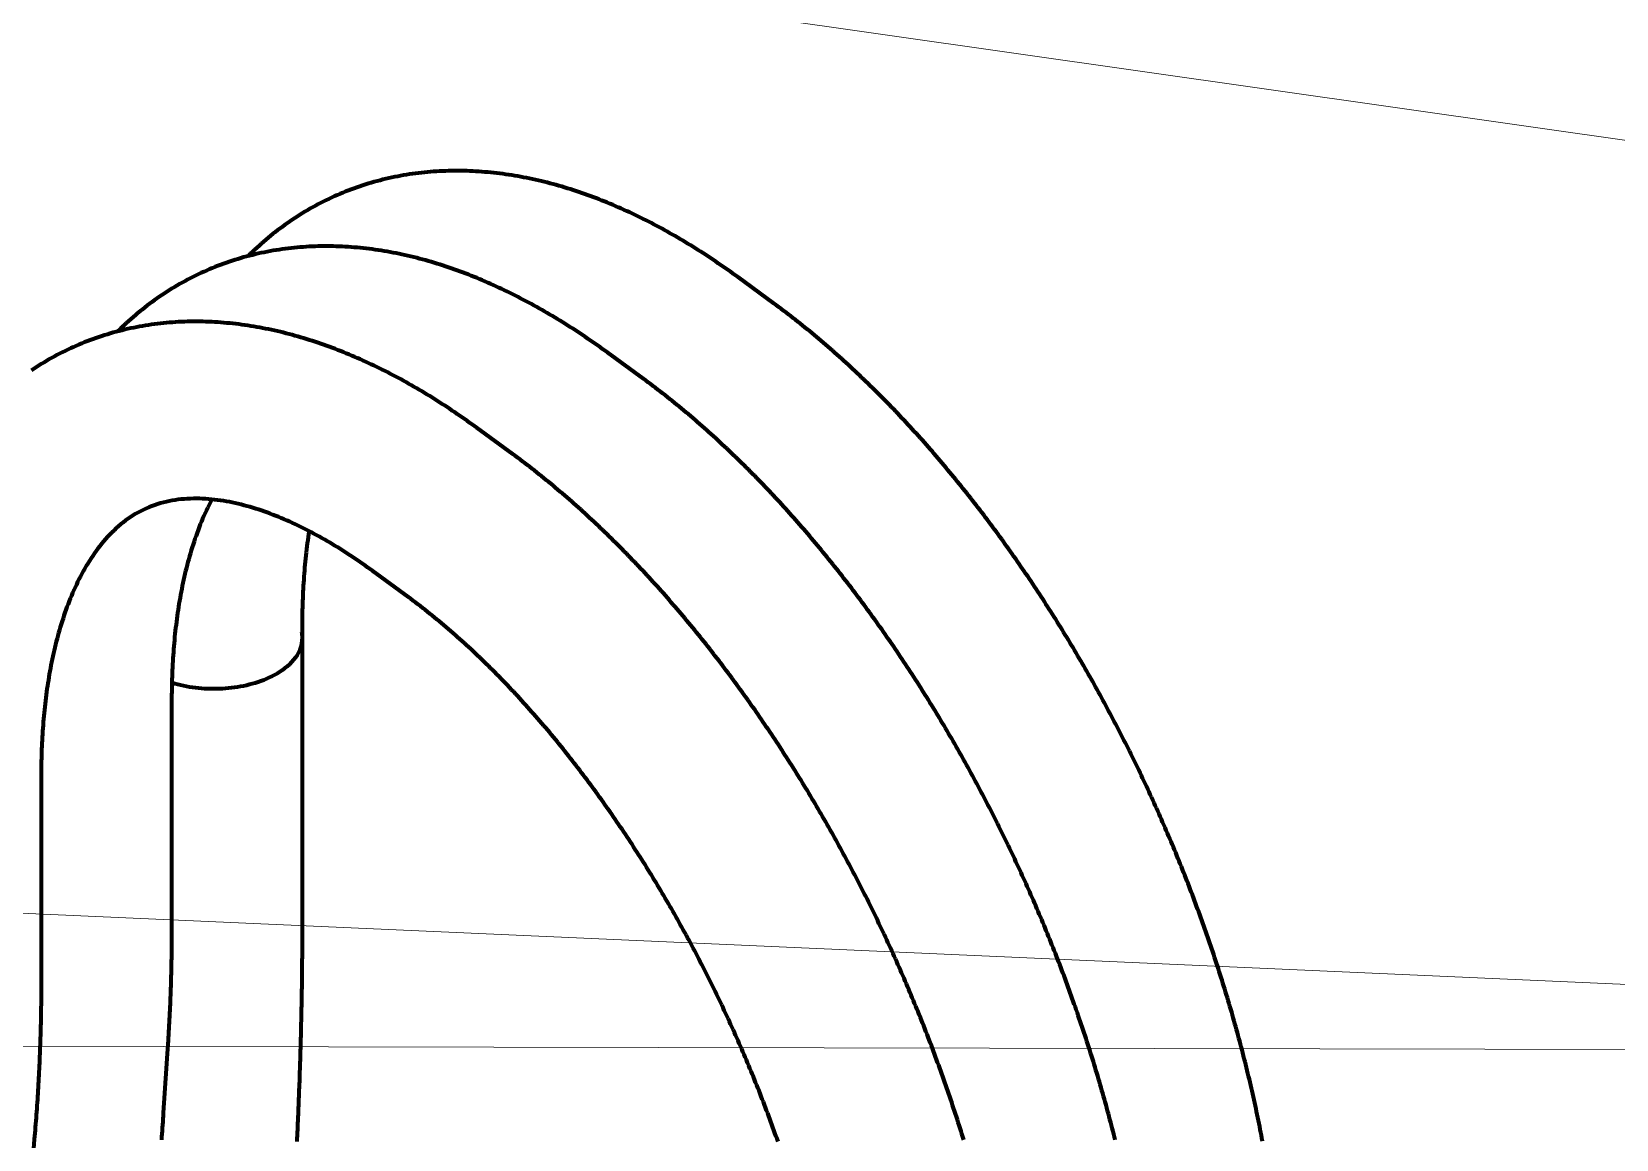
# Model space of a CAD drawing. Header units: millimetres. Extents: x 0 to 841, y 0 to 594.
# Drawn here: x 224.1 to 266.16, y 379.16 to 408.56 of the extents above; entities that cross this region are included whole.
import ezdxf

# ---------------------------------------------------------------- set-up
doc = ezdxf.new("R2010")
doc.units = ezdxf.units.MM
doc.layers.add('01-VISIBLE', color=7, linetype='CONTINUOUS', lineweight=70)
doc.layers.add('08-FINA', color=5, linetype='CONTINUOUS', lineweight=18)

msp = doc.modelspace()

# ---------------------------------------------------------------- linework, layer by layer
at = {"layer": '01-VISIBLE'}
for p, q in [((243.8, 401.349), (242.847, 402.046)), ((240.335, 399.348), (239.382, 400.045)), ((236.87, 397.348), (235.917, 398.045)), ((234.096, 393.554), (233.143, 394.251)), ((231.275, 392.799), (231.275, 392.472)), ((231.275, 392.472), (231.275, 384.961)), ((227.811, 390.799), (227.811, 384.783)), ((224.346, 388.798), (224.346, 383.308)), ((227.711, 381.695), (227.59, 379.869)), ((224.163, 379.163), (224.14, 378.909))]:
    msp.add_line(p, q, dxfattribs=at)
for points in [[(242.847, 402.046), (242.782, 402.093), (242.717, 402.14), (242.652, 402.186), (242.586, 402.233), (242.521, 402.279), (242.455, 402.325), (242.389, 402.37), (242.323, 402.415), (242.257, 402.461), (242.191, 402.505), (242.124, 402.55), (242.057, 402.594), (241.99, 402.638), (241.923, 402.681), (241.855, 402.725), (241.788, 402.768), (241.72, 402.81), (241.652, 402.853), (241.584, 402.895), (241.516, 402.937), (241.447, 402.978), (241.378, 403.019), (241.309, 403.06), (241.24, 403.101), (241.171, 403.141), (241.101, 403.181), (241.032, 403.22), (240.962, 403.259), (240.892, 403.298), (240.822, 403.337), (240.751, 403.375), (240.68, 403.412), (240.61, 403.45), (240.539, 403.487), (240.467, 403.524), (240.396, 403.56), (240.324, 403.596), (240.252, 403.631), (240.18, 403.666), (240.108, 403.701), (240.036, 403.736), (239.963, 403.769), (239.891, 403.803), (239.818, 403.836), (239.744, 403.869), (239.671, 403.901), (239.598, 403.933), (239.524, 403.964), (239.45, 403.995), (239.376, 404.026), (239.302, 404.056), (239.227, 404.086), (239.153, 404.115), (239.078, 404.144), (239.003, 404.172), (238.928, 404.2), (238.853, 404.227), (238.777, 404.254), (238.702, 404.281), (238.626, 404.306), (238.55, 404.332), (238.474, 404.357), (238.397, 404.381), (238.321, 404.405), (238.244, 404.428), (238.167, 404.451), (238.09, 404.473), (238.013, 404.495), (237.936, 404.516), (237.859, 404.537), (237.781, 404.557), (237.703, 404.576), (237.626, 404.595), (237.548, 404.614), (237.469, 404.632), (237.391, 404.649), (237.313, 404.665), (237.234, 404.681), (237.156, 404.697), (237.077, 404.712), (236.998, 404.726), (236.919, 404.739), (236.84, 404.752), (236.761, 404.765), (236.682, 404.776), (236.602, 404.787), (236.523, 404.798), (236.443, 404.807), (236.364, 404.816), (236.284, 404.825), (236.204, 404.832), (236.125, 404.839), (236.045, 404.846), (235.965, 404.851), (235.885, 404.856), (235.805, 404.86), (235.725, 404.864), (235.645, 404.867), (235.565, 404.869), (235.485, 404.87), (235.404, 404.871), (235.324, 404.871), (235.244, 404.87), (235.164, 404.868), (235.084, 404.866), (235.004, 404.863), (234.924, 404.859), (234.844, 404.854), (234.764, 404.849), (234.684, 404.843), (234.604, 404.836), (234.525, 404.828), (234.445, 404.82), (234.365, 404.81), (234.286, 404.8), (234.207, 404.789), (234.127, 404.778), (234.048, 404.765), (233.969, 404.752), (233.89, 404.738), (233.812, 404.723), (233.733, 404.707), (233.655, 404.691), (233.576, 404.674), (233.498, 404.656), (233.42, 404.637), (233.343, 404.617), (233.265, 404.597), (233.188, 404.575), (233.111, 404.553), (233.034, 404.531), (232.958, 404.507), (232.881, 404.482), (232.805, 404.457), (232.73, 404.431), (232.654, 404.404), (232.579, 404.376), (232.504, 404.348), (232.43, 404.319), (232.355, 404.289), (232.281, 404.258), (232.208, 404.226), (232.135, 404.194), (232.062, 404.16), (231.989, 404.127), (231.917, 404.092), (231.845, 404.056), (231.774, 404.02), (231.703, 403.983), (231.632, 403.945), (231.562, 403.907), (231.492, 403.867), (231.423, 403.827), (231.354, 403.787), (231.285, 403.745), (231.217, 403.703), (231.149, 403.66), (231.082, 403.617), (231.015, 403.572), (230.949, 403.527), (230.883, 403.482), (230.818, 403.435), (230.753, 403.388), (230.689, 403.34), (230.625, 403.292), (230.561, 403.243), (230.498, 403.194), (230.436, 403.143), (230.374, 403.092), (230.313, 403.041), (230.252, 402.989), (230.192, 402.936), (230.132, 402.883), (230.073, 402.829), (230.014, 402.774), (229.956, 402.719), (229.898, 402.663), (229.841, 402.607)], [(239.382, 400.045), (239.317, 400.092), (239.252, 400.139), (239.187, 400.186), (239.122, 400.232), (239.056, 400.278), (238.99, 400.324), (238.925, 400.37), (238.858, 400.415), (238.792, 400.46), (238.726, 400.505), (238.659, 400.549), (238.592, 400.593), (238.525, 400.637), (238.458, 400.681), (238.391, 400.724), (238.323, 400.767), (238.255, 400.81), (238.187, 400.852), (238.119, 400.895), (238.051, 400.936), (237.982, 400.978), (237.914, 401.019), (237.845, 401.06), (237.775, 401.1), (237.706, 401.14), (237.637, 401.18), (237.567, 401.22), (237.497, 401.259), (237.427, 401.298), (237.357, 401.336), (237.286, 401.374), (237.216, 401.412), (237.145, 401.449), (237.074, 401.486), (237.002, 401.523), (236.931, 401.559), (236.859, 401.595), (236.788, 401.631), (236.716, 401.666), (236.643, 401.701), (236.571, 401.735), (236.498, 401.769), (236.426, 401.803), (236.353, 401.836), (236.28, 401.868), (236.206, 401.901), (236.133, 401.933), (236.059, 401.964), (235.985, 401.995), (235.911, 402.026), (235.837, 402.056), (235.763, 402.085), (235.688, 402.115), (235.613, 402.143), (235.538, 402.172), (235.463, 402.2), (235.388, 402.227), (235.312, 402.254), (235.237, 402.28), (235.161, 402.306), (235.085, 402.331), (235.009, 402.356), (234.932, 402.381), (234.856, 402.404), (234.779, 402.428), (234.703, 402.451), (234.626, 402.473), (234.549, 402.495), (234.471, 402.516), (234.394, 402.536), (234.316, 402.557), (234.239, 402.576), (234.161, 402.595), (234.083, 402.613), (234.005, 402.631), (233.926, 402.648), (233.848, 402.665), (233.77, 402.681), (233.691, 402.696), (233.612, 402.711), (233.533, 402.725), (233.454, 402.739), (233.375, 402.752), (233.296, 402.764), (233.217, 402.776), (233.138, 402.787), (233.058, 402.797), (232.979, 402.807), (232.899, 402.816), (232.819, 402.824), (232.74, 402.832), (232.66, 402.839), (232.58, 402.845), (232.5, 402.851), (232.42, 402.856), (232.34, 402.86), (232.26, 402.863), (232.18, 402.866), (232.1, 402.868), (232.02, 402.87), (231.94, 402.87), (231.86, 402.87), (231.779, 402.869), (231.699, 402.868), (231.619, 402.865), (231.539, 402.862), (231.459, 402.858), (231.379, 402.854), (231.299, 402.848), (231.219, 402.842), (231.14, 402.835), (231.06, 402.828), (230.98, 402.819), (230.901, 402.81), (230.821, 402.8), (230.742, 402.789), (230.662, 402.777), (230.583, 402.765), (230.504, 402.752), (230.425, 402.738), (230.347, 402.723), (230.268, 402.707), (230.19, 402.691), (230.112, 402.673), (230.033, 402.655), (229.956, 402.636), (229.878, 402.617), (229.801, 402.596), (229.723, 402.575), (229.646, 402.553), (229.569, 402.53), (229.493, 402.506), (229.417, 402.482), (229.341, 402.457), (229.265, 402.431), (229.189, 402.404), (229.114, 402.376), (229.039, 402.348), (228.965, 402.318), (228.891, 402.288), (228.817, 402.257), (228.743, 402.226), (228.67, 402.193), (228.597, 402.16), (228.524, 402.126), (228.452, 402.091), (228.38, 402.056), (228.309, 402.02), (228.238, 401.983), (228.167, 401.945), (228.097, 401.906), (228.027, 401.867), (227.958, 401.827), (227.889, 401.786), (227.82, 401.745), (227.752, 401.703), (227.684, 401.66), (227.617, 401.616), (227.55, 401.572), (227.484, 401.527), (227.418, 401.481), (227.353, 401.435), (227.288, 401.388), (227.224, 401.34), (227.16, 401.292), (227.097, 401.243), (227.034, 401.193), (226.971, 401.143), (226.909, 401.092), (226.848, 401.04), (226.787, 400.988), (226.727, 400.935), (226.667, 400.882), (226.608, 400.828), (226.549, 400.774), (226.491, 400.719), (226.433, 400.663), (226.376, 400.607)], [(256.772, 379.111), (256.757, 379.19), (256.742, 379.269), (256.727, 379.347), (256.711, 379.426), (256.696, 379.505), (256.68, 379.583), (256.664, 379.662), (256.648, 379.74), (256.631, 379.819), (256.615, 379.897), (256.598, 379.975), (256.581, 380.054), (256.564, 380.132), (256.547, 380.21), (256.53, 380.289), (256.512, 380.367), (256.494, 380.445), (256.476, 380.523), (256.458, 380.601), (256.44, 380.679), (256.422, 380.757), (256.403, 380.835), (256.384, 380.913), (256.365, 380.991), (256.346, 381.069), (256.327, 381.147), (256.307, 381.224), (256.288, 381.302), (256.268, 381.38), (256.248, 381.457), (256.228, 381.535), (256.208, 381.613), (256.187, 381.69), (256.167, 381.767), (256.146, 381.845), (256.125, 381.922), (256.104, 382), (256.083, 382.077), (256.061, 382.154), (256.04, 382.231), (256.018, 382.308), (255.996, 382.385), (255.974, 382.463), (255.952, 382.54), (255.929, 382.617), (255.907, 382.693), (255.884, 382.77), (255.861, 382.847), (255.838, 382.924), (255.815, 383.001), (255.792, 383.077), (255.768, 383.154), (255.745, 383.231), (255.721, 383.307), (255.697, 383.384), (255.673, 383.46), (255.649, 383.536), (255.624, 383.613), (255.6, 383.689), (255.575, 383.765), (255.55, 383.841), (255.525, 383.918), (255.5, 383.994), (255.475, 384.07), (255.449, 384.146), (255.424, 384.222), (255.398, 384.298), (255.372, 384.373), (255.346, 384.449), (255.32, 384.525), (255.293, 384.601), (255.267, 384.676), (255.24, 384.752), (255.213, 384.827), (255.186, 384.903), (255.159, 384.978), (255.132, 385.054), (255.105, 385.129), (255.077, 385.204), (255.049, 385.279), (255.022, 385.355), (254.994, 385.43), (254.965, 385.505), (254.937, 385.58), (254.909, 385.655), (254.88, 385.73), (254.852, 385.804), (254.823, 385.879), (254.794, 385.954), (254.765, 386.029), (254.735, 386.103), (254.706, 386.178), (254.676, 386.252), (254.647, 386.327), (254.617, 386.401), (254.587, 386.475), (254.557, 386.55), (254.526, 386.624), (254.496, 386.698), (254.466, 386.772), (254.435, 386.846), (254.404, 386.92), (254.373, 386.994), (254.342, 387.068), (254.311, 387.142), (254.279, 387.216), (254.248, 387.289), (254.216, 387.363), (254.184, 387.436), (254.152, 387.51), (254.12, 387.583), (254.088, 387.657), (254.056, 387.73), (254.023, 387.803), (253.991, 387.877), (253.958, 387.95), (253.925, 388.023), (253.892, 388.096), (253.859, 388.169), (253.825, 388.242), (253.792, 388.314), (253.758, 388.387), (253.724, 388.46), (253.69, 388.533), (253.656, 388.605), (253.622, 388.678), (253.588, 388.75), (253.554, 388.822), (253.519, 388.895), (253.484, 388.967), (253.449, 389.039), (253.414, 389.111), (253.379, 389.183), (253.344, 389.255), (253.309, 389.327), (253.273, 389.399), (253.237, 389.471), (253.202, 389.542), (253.166, 389.614), (253.13, 389.686), (253.093, 389.757), (253.057, 389.829), (253.021, 389.9), (252.984, 389.971), (252.947, 390.042), (252.91, 390.114), (252.873, 390.185), (252.836, 390.256), (252.799, 390.327), (252.761, 390.397), (252.724, 390.468), (252.686, 390.539), (252.648, 390.61), (252.61, 390.68), (252.572, 390.751), (252.534, 390.821), (252.495, 390.891), (252.457, 390.962), (252.418, 391.032), (252.379, 391.102), (252.341, 391.172), (252.301, 391.242), (252.262, 391.312), (252.223, 391.382), (252.183, 391.452), (252.144, 391.521), (252.104, 391.591), (252.064, 391.66), (252.024, 391.73), (251.984, 391.799), (251.944, 391.868), (251.903, 391.938), (251.863, 392.007), (251.822, 392.076), (251.781, 392.145), (251.74, 392.214), (251.699, 392.282), (251.658, 392.351), (251.616, 392.42), (251.575, 392.488), (251.533, 392.557), (251.491, 392.625), (251.449, 392.693), (251.407, 392.762), (251.365, 392.83), (251.323, 392.898), (251.28, 392.966), (251.238, 393.034), (251.195, 393.101), (251.152, 393.169), (251.109, 393.237), (251.066, 393.304), (251.022, 393.372), (250.979, 393.439), (250.935, 393.506), (250.892, 393.573), (250.848, 393.641), (250.804, 393.707), (250.759, 393.774), (250.715, 393.841), (250.671, 393.908), (250.626, 393.974), (250.581, 394.041), (250.537, 394.107), (250.492, 394.174), (250.446, 394.24), (250.401, 394.306), (250.356, 394.372), (250.31, 394.438), (250.265, 394.504), (250.219, 394.57), (250.173, 394.635), (250.127, 394.701), (250.08, 394.766), (250.034, 394.832), (249.987, 394.897), (249.941, 394.962), (249.894, 395.027), (249.847, 395.092), (249.8, 395.157), (249.752, 395.222), (249.705, 395.286), (249.657, 395.351), (249.61, 395.415), (249.562, 395.479), (249.514, 395.544), (249.466, 395.608), (249.418, 395.672), (249.369, 395.736), (249.321, 395.799), (249.272, 395.863), (249.223, 395.926), (249.174, 395.99), (249.125, 396.053), (249.076, 396.116), (249.026, 396.179), (248.977, 396.242), (248.927, 396.305), (248.877, 396.368), (248.827, 396.431), (248.777, 396.493), (248.726, 396.555), (248.676, 396.618), (248.625, 396.68), (248.574, 396.742), (248.524, 396.804), (248.472, 396.866), (248.421, 396.927), (248.37, 396.989), (248.318, 397.05), (248.267, 397.111), (248.215, 397.172), (248.163, 397.233), (248.111, 397.294), (248.058, 397.355), (248.006, 397.416), (247.953, 397.476), (247.901, 397.536), (247.848, 397.597), (247.795, 397.657), (247.741, 397.717), (247.688, 397.776), (247.634, 397.836), (247.581, 397.896), (247.527, 397.955), (247.473, 398.014), (247.419, 398.073), (247.364, 398.132), (247.31, 398.191), (247.255, 398.25), (247.2, 398.308), (247.146, 398.366), (247.09, 398.425), (247.035, 398.483), (246.98, 398.54), (246.924, 398.598), (246.868, 398.656), (246.812, 398.713), (246.756, 398.77), (246.7, 398.828), (246.644, 398.884), (246.587, 398.941), (246.53, 398.998), (246.473, 399.054), (246.416, 399.111), (246.359, 399.167), (246.302, 399.223), (246.244, 399.278), (246.186, 399.334), (246.129, 399.389), (246.07, 399.445), (246.012, 399.5), (245.954, 399.555), (245.895, 399.609), (245.837, 399.664), (245.778, 399.718), (245.719, 399.772), (245.659, 399.826), (245.6, 399.88), (245.54, 399.934), (245.48, 399.987), (245.421, 400.04), (245.36, 400.093), (245.3, 400.146), (245.24, 400.199), (245.179, 400.251), (245.118, 400.303), (245.057, 400.355), (244.996, 400.407), (244.935, 400.459), (244.873, 400.51), (244.811, 400.561), (244.75, 400.612), (244.688, 400.663), (244.625, 400.713), (244.563, 400.764), (244.5, 400.814), (244.438, 400.863), (244.375, 400.913), (244.311, 400.962), (244.248, 401.012), (244.185, 401.06), (244.121, 401.109), (244.057, 401.158), (243.993, 401.206), (243.929, 401.254), (243.864, 401.301), (243.8, 401.349)], [(235.917, 398.045), (235.852, 398.092), (235.787, 398.139), (235.722, 398.185), (235.657, 398.232), (235.591, 398.278), (235.526, 398.324), (235.46, 398.369), (235.394, 398.415), (235.327, 398.46), (235.261, 398.504), (235.194, 398.549), (235.128, 398.593), (235.061, 398.637), (234.993, 398.68), (234.926, 398.724), (234.858, 398.767), (234.791, 398.809), (234.723, 398.852), (234.655, 398.894), (234.586, 398.936), (234.518, 398.977), (234.449, 399.018), (234.38, 399.059), (234.311, 399.1), (234.242, 399.14), (234.172, 399.18), (234.102, 399.219), (234.033, 399.258), (233.963, 399.297), (233.892, 399.336), (233.822, 399.374), (233.751, 399.411), (233.68, 399.449), (233.609, 399.486), (233.538, 399.523), (233.467, 399.559), (233.395, 399.595), (233.323, 399.63), (233.251, 399.665), (233.179, 399.7), (233.107, 399.734), (233.034, 399.768), (232.962, 399.802), (232.889, 399.835), (232.815, 399.868), (232.742, 399.9), (232.669, 399.932), (232.595, 399.963), (232.521, 399.994), (232.447, 400.025), (232.373, 400.055), (232.299, 400.085), (232.224, 400.114), (232.149, 400.143), (232.074, 400.171), (231.999, 400.199), (231.924, 400.226), (231.848, 400.253), (231.773, 400.279), (231.697, 400.305), (231.621, 400.331), (231.545, 400.356), (231.469, 400.38), (231.392, 400.404), (231.315, 400.427), (231.239, 400.45), (231.162, 400.472), (231.085, 400.494), (231.007, 400.515), (230.93, 400.536), (230.852, 400.556), (230.775, 400.575), (230.697, 400.594), (230.619, 400.613), (230.541, 400.631), (230.463, 400.648), (230.384, 400.664), (230.306, 400.68), (230.227, 400.696), (230.149, 400.711), (230.07, 400.725), (229.991, 400.738), (229.912, 400.751), (229.833, 400.764), (229.753, 400.775), (229.674, 400.786), (229.595, 400.797), (229.515, 400.806), (229.435, 400.815), (229.356, 400.824), (229.276, 400.831), (229.196, 400.838), (229.116, 400.845), (229.037, 400.85), (228.957, 400.855), (228.877, 400.859), (228.797, 400.863), (228.717, 400.866), (228.637, 400.868), (228.556, 400.869), (228.476, 400.87), (228.396, 400.87), (228.316, 400.869), (228.236, 400.867), (228.156, 400.865), (228.076, 400.862), (227.996, 400.858), (227.916, 400.853), (227.836, 400.848), (227.756, 400.842), (227.676, 400.835), (227.597, 400.827), (227.517, 400.819), (227.437, 400.81), (227.358, 400.8), (227.279, 400.789), (227.199, 400.777), (227.12, 400.765), (227.041, 400.751), (226.962, 400.737), (226.884, 400.723), (226.805, 400.707), (226.727, 400.691), (226.649, 400.673), (226.57, 400.655), (226.493, 400.636), (226.415, 400.617), (226.338, 400.596), (226.26, 400.575), (226.183, 400.553), (226.107, 400.53), (226.03, 400.507), (225.954, 400.482), (225.878, 400.457), (225.802, 400.431), (225.727, 400.404), (225.651, 400.376), (225.576, 400.348), (225.502, 400.319), (225.428, 400.289), (225.354, 400.258), (225.28, 400.226), (225.207, 400.194), (225.134, 400.161), (225.061, 400.127), (224.989, 400.092), (224.917, 400.056), (224.846, 400.02), (224.775, 399.983), (224.704, 399.945), (224.634, 399.907), (224.564, 399.868), (224.495, 399.828), (224.426, 399.787), (224.357, 399.746), (224.289, 399.703), (224.222, 399.661), (224.154, 399.617), (224.088, 399.573)], [(252.862, 379.146), (252.843, 379.224), (252.823, 379.302), (252.803, 379.379), (252.783, 379.457), (252.763, 379.535), (252.743, 379.612), (252.722, 379.69), (252.702, 379.767), (252.681, 379.844), (252.66, 379.922), (252.639, 379.999), (252.618, 380.076), (252.596, 380.154), (252.575, 380.231), (252.553, 380.308), (252.531, 380.385), (252.509, 380.462), (252.487, 380.539), (252.465, 380.616), (252.442, 380.693), (252.419, 380.77), (252.396, 380.847), (252.373, 380.923), (252.35, 381), (252.327, 381.077), (252.303, 381.154), (252.28, 381.23), (252.256, 381.307), (252.232, 381.383), (252.208, 381.46), (252.184, 381.536), (252.159, 381.612), (252.135, 381.689), (252.11, 381.765), (252.085, 381.841), (252.06, 381.917), (252.035, 381.993), (252.01, 382.069), (251.984, 382.145), (251.959, 382.221), (251.933, 382.297), (251.907, 382.373), (251.881, 382.449), (251.855, 382.525), (251.828, 382.6), (251.802, 382.676), (251.775, 382.751), (251.748, 382.827), (251.722, 382.902), (251.694, 382.978), (251.667, 383.053), (251.64, 383.129), (251.612, 383.204), (251.585, 383.279), (251.557, 383.354), (251.529, 383.429), (251.501, 383.504), (251.472, 383.579), (251.444, 383.654), (251.415, 383.729), (251.387, 383.804), (251.358, 383.879), (251.329, 383.954), (251.3, 384.028), (251.271, 384.103), (251.241, 384.177), (251.212, 384.252), (251.182, 384.326), (251.152, 384.401), (251.122, 384.475), (251.092, 384.549), (251.062, 384.624), (251.031, 384.698), (251.001, 384.772), (250.97, 384.846), (250.939, 384.92), (250.908, 384.994), (250.877, 385.068), (250.846, 385.141), (250.814, 385.215), (250.783, 385.289), (250.751, 385.362), (250.719, 385.436), (250.688, 385.51), (250.655, 385.583), (250.623, 385.656), (250.591, 385.73), (250.558, 385.803), (250.526, 385.876), (250.493, 385.949), (250.46, 386.022), (250.427, 386.095), (250.394, 386.168), (250.36, 386.241), (250.327, 386.314), (250.293, 386.387), (250.26, 386.459), (250.226, 386.532), (250.192, 386.605), (250.157, 386.677), (250.123, 386.75), (250.089, 386.822), (250.054, 386.894), (250.019, 386.967), (249.985, 387.039), (249.95, 387.111), (249.914, 387.183), (249.879, 387.255), (249.844, 387.327), (249.808, 387.399), (249.773, 387.47), (249.737, 387.542), (249.701, 387.614), (249.665, 387.685), (249.629, 387.757), (249.592, 387.828), (249.556, 387.9), (249.519, 387.971), (249.482, 388.042), (249.445, 388.113), (249.408, 388.184), (249.371, 388.255), (249.334, 388.326), (249.297, 388.397), (249.259, 388.468), (249.221, 388.539), (249.183, 388.609), (249.145, 388.68), (249.107, 388.75), (249.069, 388.821), (249.031, 388.891), (248.992, 388.961), (248.953, 389.032), (248.915, 389.102), (248.876, 389.172), (248.837, 389.242), (248.797, 389.312), (248.758, 389.381), (248.719, 389.451), (248.679, 389.521), (248.639, 389.59), (248.599, 389.66), (248.559, 389.729), (248.519, 389.799), (248.479, 389.868), (248.438, 389.937), (248.398, 390.006), (248.357, 390.075), (248.316, 390.144), (248.275, 390.213), (248.234, 390.282), (248.193, 390.351), (248.151, 390.419), (248.11, 390.488), (248.068, 390.556), (248.026, 390.625), (247.985, 390.693), (247.942, 390.761), (247.9, 390.829), (247.858, 390.897), (247.815, 390.965), (247.773, 391.033), (247.73, 391.101), (247.687, 391.169), (247.644, 391.236), (247.601, 391.304), (247.558, 391.371), (247.514, 391.439), (247.47, 391.506), (247.427, 391.573), (247.383, 391.64), (247.339, 391.707), (247.295, 391.774), (247.25, 391.841), (247.206, 391.907), (247.161, 391.974), (247.117, 392.041), (247.072, 392.107), (247.027, 392.173), (246.982, 392.24), (246.936, 392.306), (246.891, 392.372), (246.845, 392.438), (246.8, 392.504), (246.754, 392.569), (246.708, 392.635), (246.662, 392.7), (246.615, 392.766), (246.569, 392.831), (246.523, 392.896), (246.476, 392.962), (246.429, 393.027), (246.382, 393.092), (246.335, 393.156), (246.288, 393.221), (246.24, 393.286), (246.193, 393.35), (246.145, 393.415), (246.097, 393.479), (246.049, 393.543), (246.001, 393.607), (245.953, 393.671), (245.904, 393.735), (245.856, 393.799), (245.807, 393.863), (245.758, 393.926), (245.709, 393.989), (245.66, 394.053), (245.611, 394.116), (245.561, 394.179), (245.512, 394.242), (245.462, 394.305), (245.412, 394.368), (245.362, 394.43), (245.312, 394.493), (245.262, 394.555), (245.211, 394.617), (245.16, 394.679), (245.11, 394.741), (245.059, 394.803), (245.008, 394.865), (244.956, 394.927), (244.905, 394.988), (244.853, 395.05), (244.802, 395.111), (244.75, 395.172), (244.698, 395.233), (244.646, 395.294), (244.594, 395.355), (244.541, 395.415), (244.488, 395.476), (244.436, 395.536), (244.383, 395.596), (244.33, 395.656), (244.276, 395.716), (244.223, 395.776), (244.17, 395.836), (244.116, 395.895), (244.062, 395.954), (244.008, 396.014), (243.954, 396.073), (243.9, 396.132), (243.845, 396.19), (243.79, 396.249), (243.736, 396.308), (243.681, 396.366), (243.626, 396.424), (243.57, 396.482), (243.515, 396.54), (243.459, 396.598), (243.403, 396.655), (243.348, 396.713), (243.291, 396.77), (243.235, 396.827), (243.179, 396.884), (243.122, 396.941), (243.066, 396.997), (243.009, 397.054), (242.952, 397.11), (242.894, 397.166), (242.837, 397.222), (242.779, 397.278), (242.722, 397.334), (242.664, 397.389), (242.606, 397.444), (242.547, 397.499), (242.489, 397.554), (242.43, 397.609), (242.372, 397.663), (242.313, 397.718), (242.254, 397.772), (242.194, 397.826), (242.135, 397.88), (242.075, 397.933), (242.016, 397.987), (241.956, 398.04), (241.896, 398.093), (241.835, 398.146), (241.775, 398.198), (241.714, 398.251), (241.653, 398.303), (241.592, 398.355), (241.531, 398.407), (241.47, 398.458), (241.408, 398.51), (241.347, 398.561), (241.285, 398.612), (241.223, 398.662), (241.16, 398.713), (241.098, 398.763), (241.035, 398.813), (240.973, 398.863), (240.91, 398.913), (240.847, 398.962), (240.783, 399.011), (240.72, 399.06), (240.656, 399.109), (240.592, 399.157), (240.528, 399.205), (240.464, 399.253), (240.4, 399.301), (240.335, 399.348)], [(248.839, 379.153), (248.815, 379.23), (248.791, 379.306), (248.767, 379.383), (248.743, 379.459), (248.719, 379.536), (248.695, 379.612), (248.67, 379.688), (248.645, 379.764), (248.62, 379.841), (248.595, 379.917), (248.57, 379.993), (248.545, 380.069), (248.52, 380.145), (248.494, 380.221), (248.468, 380.297), (248.442, 380.373), (248.416, 380.448), (248.39, 380.524), (248.364, 380.6), (248.337, 380.675), (248.31, 380.751), (248.284, 380.827), (248.257, 380.902), (248.23, 380.977), (248.202, 381.053), (248.175, 381.128), (248.147, 381.203), (248.12, 381.279), (248.092, 381.354), (248.064, 381.429), (248.036, 381.504), (248.008, 381.579), (247.979, 381.654), (247.951, 381.729), (247.922, 381.804), (247.893, 381.878), (247.864, 381.953), (247.835, 382.028), (247.806, 382.102), (247.776, 382.177), (247.747, 382.251), (247.717, 382.326), (247.687, 382.4), (247.657, 382.475), (247.627, 382.549), (247.597, 382.623), (247.566, 382.697), (247.536, 382.771), (247.505, 382.845), (247.474, 382.919), (247.443, 382.993), (247.412, 383.067), (247.381, 383.141), (247.35, 383.215), (247.318, 383.288), (247.286, 383.362), (247.255, 383.436), (247.223, 383.509), (247.191, 383.583), (247.158, 383.656), (247.126, 383.729), (247.093, 383.803), (247.061, 383.876), (247.028, 383.949), (246.995, 384.022), (246.962, 384.095), (246.929, 384.168), (246.896, 384.241), (246.862, 384.314), (246.828, 384.386), (246.795, 384.459), (246.761, 384.532), (246.727, 384.604), (246.693, 384.677), (246.658, 384.749), (246.624, 384.822), (246.589, 384.894), (246.555, 384.966), (246.52, 385.038), (246.485, 385.11), (246.45, 385.182), (246.414, 385.254), (246.379, 385.326), (246.343, 385.398), (246.308, 385.47), (246.272, 385.542), (246.236, 385.613), (246.2, 385.685), (246.164, 385.756), (246.127, 385.828), (246.091, 385.899), (246.054, 385.97), (246.018, 386.042), (245.981, 386.113), (245.944, 386.184), (245.906, 386.255), (245.869, 386.326), (245.832, 386.397), (245.794, 386.467), (245.756, 386.538), (245.719, 386.609), (245.681, 386.679), (245.642, 386.75), (245.604, 386.82), (245.566, 386.891), (245.527, 386.961), (245.489, 387.031), (245.45, 387.101), (245.411, 387.171), (245.372, 387.241), (245.333, 387.311), (245.293, 387.381), (245.254, 387.451), (245.214, 387.52), (245.174, 387.59), (245.134, 387.66), (245.094, 387.729), (245.054, 387.798), (245.014, 387.868), (244.974, 387.937), (244.933, 388.006), (244.892, 388.075), (244.851, 388.144), (244.81, 388.213), (244.769, 388.282), (244.728, 388.35), (244.687, 388.419), (244.645, 388.488), (244.603, 388.556), (244.562, 388.624), (244.52, 388.693), (244.478, 388.761), (244.435, 388.829), (244.393, 388.897), (244.351, 388.965), (244.308, 389.033), (244.265, 389.101), (244.222, 389.168), (244.179, 389.236), (244.136, 389.303), (244.093, 389.371), (244.049, 389.438), (244.006, 389.505), (243.962, 389.573), (243.918, 389.64), (243.874, 389.707), (243.83, 389.774), (243.786, 389.84), (243.741, 389.907), (243.697, 389.974), (243.652, 390.04), (243.607, 390.107), (243.562, 390.173), (243.517, 390.239), (243.472, 390.305), (243.426, 390.371), (243.381, 390.437), (243.335, 390.503), (243.289, 390.569), (243.243, 390.634), (243.197, 390.7), (243.151, 390.765), (243.104, 390.831), (243.058, 390.896), (243.011, 390.961), (242.964, 391.026), (242.917, 391.091), (242.87, 391.156), (242.823, 391.221), (242.775, 391.285), (242.728, 391.35), (242.68, 391.414), (242.632, 391.479), (242.584, 391.543), (242.536, 391.607), (242.488, 391.671), (242.44, 391.735), (242.391, 391.798), (242.342, 391.862), (242.293, 391.926), (242.244, 391.989), (242.195, 392.052), (242.146, 392.116), (242.096, 392.179), (242.047, 392.242), (241.997, 392.304), (241.947, 392.367), (241.897, 392.43), (241.847, 392.492), (241.797, 392.555), (241.746, 392.617), (241.696, 392.679), (241.645, 392.741), (241.594, 392.803), (241.543, 392.865), (241.492, 392.926), (241.44, 392.988), (241.389, 393.049), (241.337, 393.11), (241.285, 393.172), (241.233, 393.233), (241.181, 393.293), (241.129, 393.354), (241.076, 393.415), (241.024, 393.475), (240.971, 393.536), (240.918, 393.596), (240.865, 393.656), (240.812, 393.716), (240.758, 393.776), (240.705, 393.835), (240.651, 393.895), (240.597, 393.954), (240.543, 394.013), (240.489, 394.072), (240.435, 394.131), (240.38, 394.19), (240.326, 394.249), (240.271, 394.307), (240.216, 394.366), (240.161, 394.424), (240.105, 394.482), (240.05, 394.54), (239.994, 394.597), (239.939, 394.655), (239.883, 394.712), (239.827, 394.77), (239.77, 394.827), (239.714, 394.884), (239.657, 394.94), (239.601, 394.997), (239.544, 395.053), (239.487, 395.11), (239.429, 395.166), (239.372, 395.222), (239.315, 395.278), (239.257, 395.333), (239.199, 395.389), (239.141, 395.444), (239.083, 395.499), (239.024, 395.554), (238.966, 395.608), (238.907, 395.663), (238.848, 395.717), (238.789, 395.771), (238.73, 395.825), (238.67, 395.879), (238.611, 395.933), (238.551, 395.986), (238.491, 396.039), (238.431, 396.092), (238.37, 396.145), (238.31, 396.198), (238.249, 396.25), (238.189, 396.302), (238.128, 396.354), (238.066, 396.406), (238.005, 396.458), (237.944, 396.509), (237.882, 396.56), (237.82, 396.611), (237.758, 396.662), (237.696, 396.712), (237.633, 396.763), (237.571, 396.813), (237.508, 396.863), (237.445, 396.912), (237.382, 396.962), (237.318, 397.011), (237.255, 397.06), (237.191, 397.108), (237.127, 397.157), (237.063, 397.205), (236.999, 397.253), (236.935, 397.301), (236.87, 397.348)], [(233.143, 394.251), (233.078, 394.298), (233.013, 394.345), (232.948, 394.391), (232.882, 394.437), (232.816, 394.483), (232.75, 394.528), (232.684, 394.574), (232.617, 394.618), (232.551, 394.663), (232.483, 394.706), (232.416, 394.75), (232.348, 394.793), (232.281, 394.836), (232.212, 394.878), (232.144, 394.92), (232.075, 394.961), (232.007, 395.002), (231.937, 395.043), (231.868, 395.083), (231.798, 395.123), (231.728, 395.162), (231.658, 395.201), (231.587, 395.239), (231.517, 395.276), (231.446, 395.314), (231.374, 395.35), (231.303, 395.386), (231.231, 395.422), (231.158, 395.457), (231.086, 395.491), (231.013, 395.525), (230.94, 395.558), (230.867, 395.59), (230.793, 395.622), (230.719, 395.653), (230.645, 395.684), (230.571, 395.714), (230.496, 395.743), (230.421, 395.771), (230.346, 395.799), (230.27, 395.826), (230.194, 395.852), (230.118, 395.877), (230.042, 395.902), (229.965, 395.925), (229.888, 395.948), (229.811, 395.97), (229.734, 395.991), (229.656, 396.01), (229.578, 396.029), (229.5, 396.047), (229.422, 396.064), (229.343, 396.08), (229.264, 396.094), (229.185, 396.108), (229.106, 396.12), (229.026, 396.131), (228.947, 396.141), (228.867, 396.149), (228.787, 396.156), (228.707, 396.162), (228.627, 396.166), (228.547, 396.169), (228.467, 396.17), (228.387, 396.169), (228.306, 396.167), (228.226, 396.164), (228.146, 396.158), (228.066, 396.151), (227.987, 396.142), (227.907, 396.131), (227.828, 396.118), (227.749, 396.103), (227.671, 396.086), (227.593, 396.067), (227.516, 396.046), (227.439, 396.023), (227.363, 395.998), (227.287, 395.97), (227.213, 395.941), (227.139, 395.909), (227.066, 395.876), (226.995, 395.84), (226.924, 395.802), (226.854, 395.763), (226.785, 395.721), (226.718, 395.678), (226.652, 395.632), (226.587, 395.586), (226.523, 395.537), (226.461, 395.487), (226.399, 395.435), (226.339, 395.382), (226.281, 395.327), (226.223, 395.271), (226.167, 395.214), (226.112, 395.156), (226.058, 395.096), (226.006, 395.035), (225.954, 394.974), (225.904, 394.911), (225.855, 394.848), (225.808, 394.783), (225.761, 394.718), (225.715, 394.652), (225.671, 394.585), (225.627, 394.518), (225.585, 394.45), (225.544, 394.381), (225.503, 394.312), (225.464, 394.242), (225.425, 394.172), (225.388, 394.101), (225.351, 394.029), (225.316, 393.958), (225.281, 393.885), (225.247, 393.813), (225.214, 393.74), (225.182, 393.666), (225.151, 393.592), (225.12, 393.518), (225.09, 393.444), (225.061, 393.369), (225.033, 393.294), (225.006, 393.219), (224.979, 393.143), (224.953, 393.067), (224.927, 392.991), (224.903, 392.915), (224.879, 392.838), (224.855, 392.761), (224.833, 392.685), (224.811, 392.607), (224.789, 392.53), (224.769, 392.453), (224.748, 392.375), (224.729, 392.297), (224.71, 392.219), (224.692, 392.141), (224.674, 392.063), (224.656, 391.985), (224.64, 391.906), (224.624, 391.828), (224.608, 391.749), (224.593, 391.67), (224.578, 391.592), (224.564, 391.513), (224.551, 391.434), (224.538, 391.354), (224.525, 391.275), (224.513, 391.196), (224.501, 391.117), (224.49, 391.037), (224.479, 390.958), (224.469, 390.878), (224.459, 390.799), (224.45, 390.719), (224.441, 390.639), (224.433, 390.56), (224.425, 390.48), (224.417, 390.4), (224.41, 390.32), (224.403, 390.24), (224.397, 390.16), (224.391, 390.08), (224.385, 390), (224.38, 389.92), (224.375, 389.84), (224.371, 389.76), (224.367, 389.68), (224.363, 389.6), (224.36, 389.52), (224.357, 389.44), (224.354, 389.359), (224.352, 389.279), (224.35, 389.199), (224.349, 389.119), (224.347, 389.039), (224.346, 388.959), (224.346, 388.878), (224.346, 388.798)], [(228.877, 396.148), (228.84, 396.076), (228.803, 396.004), (228.768, 395.931), (228.733, 395.858), (228.699, 395.785), (228.666, 395.711), (228.634, 395.636), (228.603, 395.562), (228.572, 395.487), (228.542, 395.412), (228.513, 395.336), (228.485, 395.26), (228.458, 395.184), (228.431, 395.107), (228.405, 395.031), (228.38, 394.954), (228.355, 394.877), (228.331, 394.799), (228.308, 394.722), (228.286, 394.644), (228.264, 394.566), (228.243, 394.488), (228.222, 394.409), (228.202, 394.331), (228.183, 394.252), (228.164, 394.174), (228.146, 394.095), (228.128, 394.016), (228.111, 393.937), (228.094, 393.857), (228.078, 393.778), (228.063, 393.698), (228.048, 393.619), (228.034, 393.539), (228.02, 393.459), (228.006, 393.38), (227.994, 393.3), (227.981, 393.22), (227.969, 393.139), (227.958, 393.059), (227.947, 392.979), (227.937, 392.899), (227.927, 392.818), (227.917, 392.738), (227.908, 392.658), (227.899, 392.577), (227.891, 392.496), (227.883, 392.416), (227.876, 392.335), (227.869, 392.255), (227.863, 392.174), (227.856, 392.093), (227.851, 392.012), (227.845, 391.932), (227.841, 391.851), (227.836, 391.77), (227.832, 391.689), (227.828, 391.608), (227.825, 391.527), (227.822, 391.446), (227.819, 391.365), (227.817, 391.284), (227.815, 391.203), (227.813, 391.123), (227.812, 391.042), (227.811, 390.961), (227.811, 390.88), (227.811, 390.799)], [(231.459, 395.306), (231.447, 395.226), (231.435, 395.146), (231.424, 395.065), (231.413, 394.985), (231.402, 394.905), (231.392, 394.824), (231.382, 394.743), (231.373, 394.663), (231.365, 394.582), (231.356, 394.501), (231.349, 394.42), (231.341, 394.34), (231.334, 394.259), (231.328, 394.178), (231.322, 394.097), (231.316, 394.016), (231.31, 393.935), (231.306, 393.854), (231.301, 393.773), (231.297, 393.692), (231.293, 393.611), (231.29, 393.529), (231.287, 393.448), (231.284, 393.367), (231.282, 393.286), (231.28, 393.205), (231.278, 393.124), (231.277, 393.043), (231.276, 392.961), (231.276, 392.88), (231.275, 392.799)], [(243.909, 379.101), (243.882, 379.176), (243.855, 379.252), (243.828, 379.327), (243.801, 379.403), (243.774, 379.478), (243.746, 379.553), (243.719, 379.629), (243.691, 379.704), (243.663, 379.779), (243.635, 379.854), (243.607, 379.929), (243.578, 380.004), (243.55, 380.079), (243.521, 380.153), (243.492, 380.228), (243.463, 380.303), (243.434, 380.377), (243.404, 380.452), (243.375, 380.526), (243.345, 380.601), (243.315, 380.675), (243.285, 380.749), (243.255, 380.824), (243.225, 380.898), (243.194, 380.972), (243.163, 381.046), (243.132, 381.12), (243.101, 381.194), (243.07, 381.268), (243.039, 381.341), (243.008, 381.415), (242.976, 381.489), (242.944, 381.562), (242.912, 381.636), (242.88, 381.709), (242.848, 381.782), (242.815, 381.856), (242.783, 381.929), (242.75, 382.002), (242.717, 382.075), (242.684, 382.148), (242.651, 382.221), (242.618, 382.294), (242.584, 382.367), (242.551, 382.439), (242.517, 382.512), (242.483, 382.585), (242.449, 382.657), (242.414, 382.73), (242.38, 382.802), (242.345, 382.874), (242.311, 382.946), (242.276, 383.019), (242.241, 383.091), (242.205, 383.163), (242.17, 383.234), (242.135, 383.306), (242.099, 383.378), (242.063, 383.45), (242.027, 383.521), (241.991, 383.593), (241.955, 383.664), (241.918, 383.736), (241.882, 383.807), (241.845, 383.878), (241.808, 383.949), (241.771, 384.02), (241.734, 384.091), (241.697, 384.162), (241.659, 384.233), (241.621, 384.304), (241.584, 384.374), (241.546, 384.445), (241.508, 384.515), (241.469, 384.586), (241.431, 384.656), (241.392, 384.726), (241.354, 384.797), (241.315, 384.867), (241.276, 384.937), (241.236, 385.006), (241.197, 385.076), (241.158, 385.146), (241.118, 385.216), (241.078, 385.285), (241.038, 385.355), (240.998, 385.424), (240.958, 385.493), (240.917, 385.562), (240.877, 385.631), (240.836, 385.7), (240.795, 385.769), (240.754, 385.838), (240.713, 385.907), (240.672, 385.976), (240.63, 386.044), (240.589, 386.113), (240.547, 386.181), (240.505, 386.249), (240.463, 386.317), (240.42, 386.385), (240.378, 386.453), (240.335, 386.521), (240.293, 386.589), (240.25, 386.657), (240.207, 386.724), (240.163, 386.792), (240.12, 386.859), (240.076, 386.926), (240.033, 386.993), (239.989, 387.061), (239.945, 387.127), (239.901, 387.194), (239.856, 387.261), (239.812, 387.328), (239.767, 387.394), (239.722, 387.461), (239.677, 387.527), (239.632, 387.593), (239.587, 387.659), (239.542, 387.725), (239.496, 387.791), (239.45, 387.857), (239.404, 387.923), (239.358, 387.988), (239.312, 388.054), (239.266, 388.119), (239.219, 388.184), (239.172, 388.249), (239.125, 388.314), (239.078, 388.379), (239.031, 388.444), (238.984, 388.508), (238.936, 388.573), (238.888, 388.637), (238.84, 388.701), (238.792, 388.765), (238.744, 388.829), (238.696, 388.893), (238.647, 388.957), (238.598, 389.021), (238.549, 389.084), (238.5, 389.147), (238.451, 389.211), (238.402, 389.274), (238.352, 389.337), (238.302, 389.399), (238.252, 389.462), (238.202, 389.525), (238.152, 389.587), (238.102, 389.649), (238.051, 389.711), (238, 389.773), (237.949, 389.835), (237.898, 389.897), (237.847, 389.958), (237.795, 390.02), (237.744, 390.081), (237.692, 390.142), (237.64, 390.203), (237.587, 390.264), (237.535, 390.324), (237.483, 390.385), (237.43, 390.445), (237.377, 390.505), (237.324, 390.565), (237.27, 390.625), (237.217, 390.685), (237.163, 390.744), (237.109, 390.804), (237.055, 390.863), (237.001, 390.922), (236.947, 390.981), (236.892, 391.039), (236.837, 391.098), (236.782, 391.156), (236.727, 391.214), (236.672, 391.272), (236.616, 391.33), (236.56, 391.387), (236.505, 391.445), (236.448, 391.502), (236.392, 391.559), (236.336, 391.616), (236.279, 391.672), (236.222, 391.728), (236.165, 391.785), (236.107, 391.841), (236.05, 391.896), (235.992, 391.952), (235.934, 392.007), (235.876, 392.062), (235.818, 392.117), (235.759, 392.172), (235.7, 392.227), (235.641, 392.281), (235.582, 392.335), (235.523, 392.389), (235.463, 392.442), (235.404, 392.495), (235.343, 392.549), (235.283, 392.601), (235.223, 392.654), (235.162, 392.706), (235.101, 392.758), (235.04, 392.81), (234.979, 392.862), (234.917, 392.913), (234.855, 392.964), (234.793, 393.015), (234.731, 393.065), (234.669, 393.115), (234.606, 393.165), (234.543, 393.215), (234.48, 393.264), (234.417, 393.313), (234.353, 393.362), (234.289, 393.41), (234.225, 393.459), (234.161, 393.506), (234.096, 393.554)], [(231.258, 392.636), (231.264, 392.609), (231.268, 392.582), (231.271, 392.555), (231.274, 392.527), (231.275, 392.5), (231.275, 392.472)], [(231.275, 392.472), (231.271, 392.392), (231.259, 392.313), (231.239, 392.236), (231.212, 392.16), (231.179, 392.087), (231.139, 392.018), (231.095, 391.951), (231.046, 391.888), (230.993, 391.827), (230.936, 391.77), (230.877, 391.717), (230.815, 391.666), (230.751, 391.618), (230.685, 391.573), (230.617, 391.53), (230.547, 391.49), (230.476, 391.453), (230.404, 391.418), (230.331, 391.385), (230.257, 391.354), (230.182, 391.326), (230.106, 391.299), (230.03, 391.275), (229.953, 391.252), (229.876, 391.232), (229.798, 391.213), (229.719, 391.195), (229.641, 391.18), (229.562, 391.166), (229.483, 391.154), (229.403, 391.144), (229.323, 391.135), (229.244, 391.128), (229.164, 391.123), (229.084, 391.119), (229.003, 391.116), (228.923, 391.116), (228.843, 391.117), (228.763, 391.119), (228.683, 391.123), (228.603, 391.129), (228.523, 391.136), (228.443, 391.145), (228.364, 391.155), (228.285, 391.167), (228.206, 391.181), (228.127, 391.196), (228.049, 391.214), (227.971, 391.233), (227.894, 391.254), (227.817, 391.276)], [(231.275, 392.472), (231.271, 392.392), (231.259, 392.313), (231.239, 392.236), (231.212, 392.16), (231.179, 392.087), (231.139, 392.018), (231.095, 391.951), (231.046, 391.888), (230.993, 391.827), (230.936, 391.77), (230.877, 391.717), (230.815, 391.666), (230.751, 391.618), (230.685, 391.573), (230.617, 391.53), (230.547, 391.49), (230.476, 391.453), (230.404, 391.418), (230.331, 391.385), (230.257, 391.354), (230.182, 391.326), (230.106, 391.299), (230.03, 391.275), (229.953, 391.252), (229.876, 391.232), (229.798, 391.213), (229.719, 391.195), (229.641, 391.18), (229.562, 391.166), (229.483, 391.154), (229.403, 391.144), (229.323, 391.135), (229.244, 391.128), (229.164, 391.123), (229.084, 391.119), (229.003, 391.116), (228.923, 391.116), (228.843, 391.117), (228.763, 391.119), (228.683, 391.123), (228.603, 391.129), (228.523, 391.136), (228.443, 391.145), (228.364, 391.155), (228.285, 391.167), (228.206, 391.181), (228.127, 391.196), (228.049, 391.214), (227.971, 391.233), (227.894, 391.254), (227.817, 391.276)], [(231.275, 384.961), (231.275, 384.88), (231.275, 384.8), (231.275, 384.72), (231.275, 384.64), (231.275, 384.559), (231.275, 384.479), (231.274, 384.399), (231.274, 384.319), (231.273, 384.238), (231.273, 384.158), (231.272, 384.078), (231.272, 383.998), (231.271, 383.917), (231.27, 383.837), (231.27, 383.757), (231.269, 383.677), (231.268, 383.596), (231.267, 383.516), (231.266, 383.436), (231.265, 383.356), (231.264, 383.275), (231.263, 383.195), (231.262, 383.115), (231.26, 383.035), (231.259, 382.954), (231.258, 382.874), (231.256, 382.794), (231.255, 382.714), (231.253, 382.633), (231.252, 382.553), (231.25, 382.473), (231.249, 382.393), (231.247, 382.312), (231.245, 382.232), (231.243, 382.152), (231.241, 382.072), (231.24, 381.992), (231.238, 381.911), (231.235, 381.831), (231.233, 381.751), (231.231, 381.671), (231.229, 381.59), (231.227, 381.51), (231.224, 381.43), (231.222, 381.35), (231.22, 381.27), (231.217, 381.189), (231.214, 381.109), (231.212, 381.029), (231.209, 380.949), (231.206, 380.868), (231.204, 380.788), (231.201, 380.708), (231.198, 380.628), (231.195, 380.548), (231.192, 380.467), (231.189, 380.387), (231.186, 380.307), (231.183, 380.227), (231.179, 380.147), (231.176, 380.067), (231.173, 379.986), (231.169, 379.906), (231.166, 379.826), (231.162, 379.746), (231.159, 379.666), (231.155, 379.585), (231.151, 379.505), (231.148, 379.425), (231.144, 379.345), (231.14, 379.265), (231.136, 379.185), (231.132, 379.104)], [(227.811, 384.783), (227.811, 384.702), (227.81, 384.62), (227.81, 384.539), (227.81, 384.458), (227.809, 384.376), (227.808, 384.295), (227.807, 384.214), (227.806, 384.132), (227.805, 384.051), (227.804, 383.97), (227.802, 383.888), (227.801, 383.807), (227.799, 383.726), (227.797, 383.645), (227.795, 383.563), (227.793, 383.482), (227.791, 383.401), (227.789, 383.319), (227.786, 383.238), (227.783, 383.157), (227.781, 383.076), (227.778, 382.994), (227.775, 382.913), (227.771, 382.832), (227.768, 382.751), (227.764, 382.669), (227.761, 382.588), (227.757, 382.507), (227.753, 382.426), (227.749, 382.344), (227.745, 382.263), (227.74, 382.182), (227.736, 382.101), (227.731, 382.02), (227.726, 381.938), (227.721, 381.857), (227.716, 381.776), (227.711, 381.695)], [(224.346, 383.308), (224.346, 383.227), (224.346, 383.145), (224.345, 383.064), (224.345, 382.983), (224.344, 382.901), (224.343, 382.82), (224.343, 382.738), (224.342, 382.657), (224.34, 382.576), (224.339, 382.494), (224.338, 382.413), (224.336, 382.332), (224.334, 382.25), (224.333, 382.169), (224.331, 382.087), (224.328, 382.006), (224.326, 381.925), (224.324, 381.843), (224.321, 381.762), (224.319, 381.681), (224.316, 381.599), (224.313, 381.518), (224.31, 381.437), (224.306, 381.355), (224.303, 381.274), (224.299, 381.193), (224.296, 381.111), (224.292, 381.03), (224.288, 380.949), (224.284, 380.868), (224.28, 380.786), (224.275, 380.705), (224.271, 380.624), (224.266, 380.542), (224.261, 380.461), (224.256, 380.38), (224.251, 380.299), (224.246, 380.218), (224.24, 380.136), (224.235, 380.055), (224.229, 379.974), (224.223, 379.893), (224.217, 379.812), (224.211, 379.73), (224.205, 379.649), (224.198, 379.568), (224.191, 379.487), (224.185, 379.406), (224.178, 379.325), (224.171, 379.244), (224.163, 379.163)], [(227.59, 379.869), (227.585, 379.789), (227.58, 379.709), (227.574, 379.63), (227.568, 379.55), (227.563, 379.47), (227.557, 379.39), (227.551, 379.31), (227.545, 379.231), (227.539, 379.151)]]:
    msp.add_lwpolyline(points, dxfattribs=at)
at = {"layer": '08-FINA'}
for p, q in [((51.455, 436.364), (295.16, 401.573)), ((51.496, 392.801), (282.674, 382.556)), ((51.5, 381.991), (299.617, 381.475))]:
    msp.add_line(p, q, dxfattribs=at)

doc.saveas('drawing.dxf')
